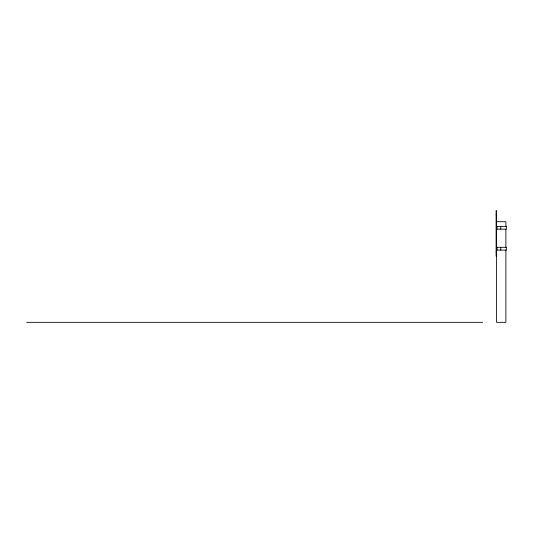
<?xml version="1.0" encoding="UTF-8"?>
<svg xmlns="http://www.w3.org/2000/svg" width="533" height="533" viewBox="0 0 533 533"><rect width="100%" height="100%" fill="white"/><g stroke="black" fill="none" stroke-linecap="round" stroke-linejoin="round"><path stroke-width="0.8" d="M496.11 214.852L496.576 214.852M496.576 221.715L505.884 221.715L505.884 226.705M496.576 226.372L506.35 226.372L506.35 229.163L496.576 229.163M496.576 247.305L506.35 247.305L506.35 250.097L496.576 250.097M496.11 251.843L496.576 251.843M496.576 256.033L496.11 256.033L496.11 210.688L496.576 210.668L496.576 322.332L505.884 322.332L505.884 249.99M26.65 322.332L482.618 322.332M505.884 229.203L505.884 247.492M500.76 226.372L500.76 229.163M500.76 247.305L500.76 250.097M497.042 226.372L497.042 229.163M497.042 247.305L497.042 250.097"/></g></svg>
